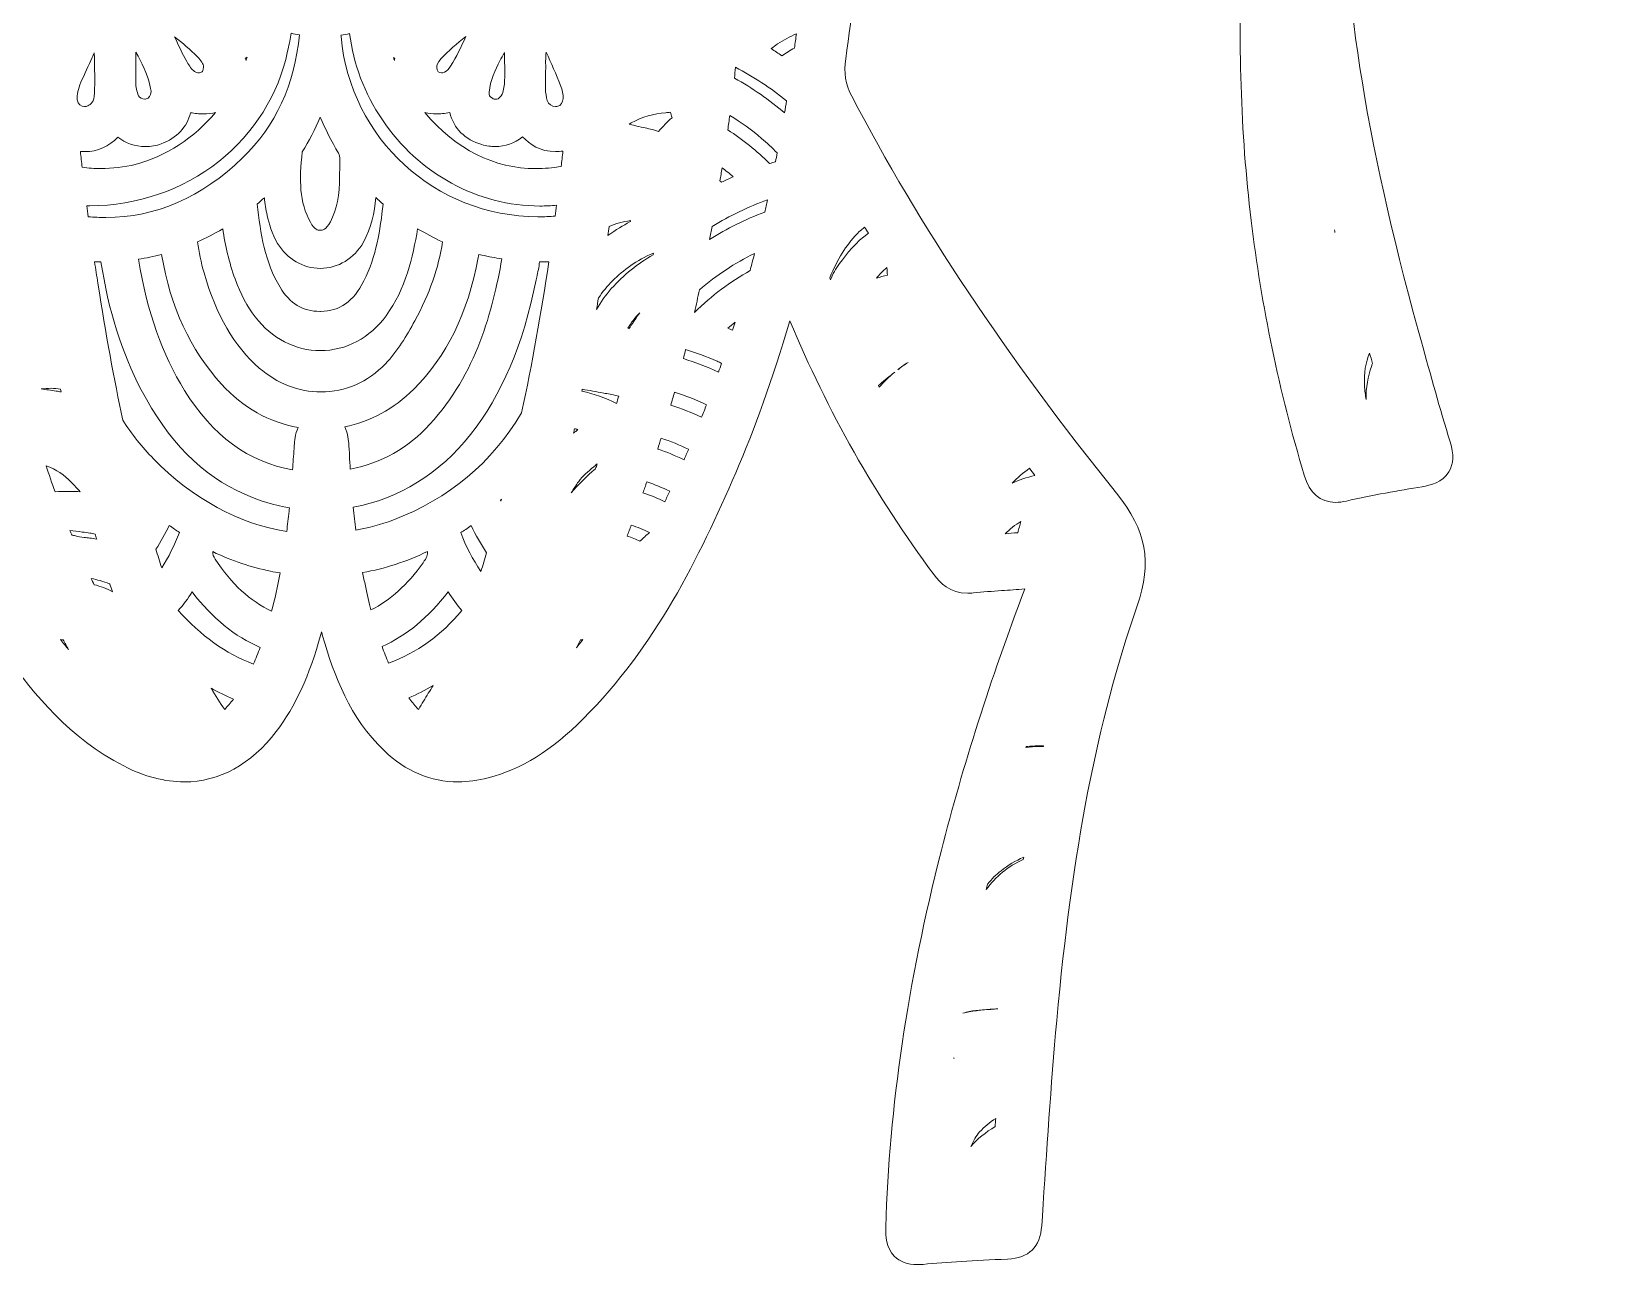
# Model space of a CAD drawing. Extents: x 39 to 1962, y -794 to -206.
# Drawn here: x 700.9 to 972.6, y -791.7 to -578.3 of the extents above; entities that cross this region are included whole.
import ezdxf

# ---------------------------------------------------------------- set-up
doc = ezdxf.new("R2010")
doc.units = 0
doc.header["$MEASUREMENT"] = 0
doc.layers.add('Layer 1', color=7, linetype='Continuous')

# ---------------------------------------------------------------- blocks, each defined once
blk = doc.blocks.new('block 5')
at = {"layer": 'Layer 1', "lineweight": 0}
for points, knots in [([(913.8, -350.93), (937.89, -334.6), (956.21, -316.15), (969.8, -294.52), (971.19, -292.3), (972.59, -288.97), (968.64, -285.61), (966.24, -283.58), (963.89, -281.37), (961.61, -279.24), (960.36, -278.07), (959.08, -276.87), (957.79, -275.69), (956.4, -274.43), (955.02, -273.3), (953.33, -273.3), (950.99, -273.3), (949.64, -275.37), (948.66, -276.88), (929.51, -306.35), (904.68, -332.32), (874.87, -354.09), (872.92, -355.51), (871.36, -357.22), (869.97, -359.47), (861.77, -372.71), (851.67, -388.09), (838.99, -401.82), (831.81, -409.61), (824.65, -416.14), (817.2, -421.7), (814.09, -415.56), (811.02, -410), (807.83, -404.75), (807.76, -404.63), (807.77, -404.43), (807.9, -403.7), (807.93, -403.58), (807.95, -403.46), (807.97, -403.34), (810.78, -386.47), (810.86, -372.58), (808.19, -359.64), (804.7, -342.72), (797.53, -331.33), (785.65, -323.85), (791.01, -311.34), (791.47, -298.92), (787.02, -286.91), (786.97, -286.76), (786.94, -286.66), (786.94, -286.6), (787, -286.51), (787.15, -286.34), (787.51, -285.99), (789.59, -284.01), (791.69, -281.99), (793.72, -280.03), (796.32, -277.53), (799, -274.95), (801.66, -272.44), (814.42, -260.41), (828.45, -248.01), (844.58, -238.76), (859.11, -230.44), (873.24, -226.39), (887.78, -226.39), (892.83, -226.39), (897.98, -226.9), (903.09, -227.91), (916.39, -230.53), (929.44, -236.16), (944.18, -245.6), (944.32, -245.69), (944.46, -245.79), (944.6, -245.88), (945.47, -246.47), (946.65, -247.28), (948.14, -247.28), (949.07, -247.28), (950.43, -246.96), (951.63, -245.44), (953.16, -243.49), (952.73, -241.74), (952.33, -240.87), (951.85, -239.82), (951.04, -239.11), (950.39, -238.53), (950.25, -238.4), (950.11, -238.28), (949.99, -238.16), (945.45, -233.83), (940.72, -229.88), (935.93, -226.42), (919.3, -214.43), (901.64, -208.35), (883.43, -208.35), (873.45, -208.35), (863.12, -210.18), (852.72, -213.79), (837.75, -218.98), (823.03, -227.3), (806.38, -239.97), (794, -249.39), (782.69, -259.74), (772.17, -269.53), (771.99, -269.7), (771.81, -269.88), (771.64, -270.05), (771.52, -270.18), (771.36, -270.34), (771.25, -270.45), (771.23, -270.44), (771.22, -270.44), (771.2, -270.43), (768.44, -269.39), (765.49, -268.86), (762.41, -268.86), (759.44, -268.86), (756.34, -269.33), (752.93, -270.3), (752.31, -270.47), (751.73, -270.56), (751.16, -270.56), (750.57, -270.56), (749.94, -270.46), (749.24, -270.27), (746.51, -269.52), (743.4, -268.67), (740.29, -268.67), (738.52, -268.67), (736.93, -268.94), (735.42, -269.48), (734.34, -269.87), (733.33, -270.07), (732.43, -270.07), (730.31, -270.07), (728.52, -268.97), (726.43, -266.39), (726.15, -266.04), (725.86, -265.77), (725.62, -265.56), (725.62, -265.56), (725.51, -265.45), (725.51, -265.45), (710.05, -251.11), (693.08, -236.3), (673.78, -225.06), (655.62, -214.49), (639.53, -209.19), (623.13, -208.38), (621.69, -208.31), (620.24, -208.28), (618.81, -208.28), (605.92, -208.28), (593.88, -211.07), (582.02, -216.82), (571.63, -221.85), (561.59, -229.07), (551.32, -238.89), (548.07, -241.99), (549.7, -244.62), (550.55, -245.6), (551.7, -246.94), (553, -247.22), (553.88, -247.22), (555.14, -247.22), (556.18, -246.69), (557.13, -246.12), (558.01, -245.58), (558.89, -245.04), (559.77, -244.5), (562.38, -242.89), (565.08, -241.23), (567.78, -239.73), (581.81, -231.98), (595.07, -227.68), (608.34, -226.62), (610.39, -226.45), (612.47, -226.37), (614.51, -226.37), (630.27, -226.37), (645.77, -231.26), (661.92, -241.33), (680.02, -252.62), (695.59, -267.66), (710.65, -282.2), (712.12, -283.62), (713.59, -285.04), (715.07, -286.46), (715.11, -286.5), (715.14, -286.53), (715.17, -286.56), (715.16, -286.59), (715.15, -286.62), (715.13, -286.66), (710.61, -298.78), (711.04, -311.29), (716.42, -323.83), (704.93, -331.05), (697.64, -342.38), (694.12, -358.45), (691.25, -371.6), (691.17, -385.69), (693.89, -401.55), (694.3, -403.93), (694.03, -405.57), (692.91, -407.4), (690.08, -412.03), (687.46, -416.85), (685.12, -421.71), (685.1, -421.75), (685.08, -421.79), (685.06, -421.82), (684.99, -421.77), (684.91, -421.71), (684.83, -421.64), (678.51, -416.7), (673.12, -412), (668.35, -407.26), (654.78, -393.79), (643.95, -378.29), (631.87, -359.16), (630.87, -357.58), (629.75, -355.93), (627.94, -354.62), (597.73, -332.77), (572.62, -306.48), (553.32, -276.5), (552.83, -275.74), (551.35, -273.44), (548.76, -273.44), (547.41, -273.44), (546.1, -274.07), (544.73, -275.36), (542.32, -277.66), (539.81, -279.96), (537.39, -282.18), (536.38, -283.1), (535.38, -284.02), (534.38, -284.94), (532.33, -286.83), (531.1, -287.97), (530.86, -289.77), (530.62, -291.56), (531.52, -292.98), (533, -295.34), (533, -295.34), (533.07, -295.45), (533.07, -295.45), (545.98, -315.97), (563.32, -333.63), (586.08, -349.43), (594.91, -355.56), (604.26, -361.35), (614.69, -367.13), (614.82, -367.2), (614.93, -367.26), (615.03, -367.32), (614.97, -367.4), (614.91, -367.48), (614.84, -367.58), (613.98, -368.73), (613.24, -369.94), (612.53, -371.1), (611.74, -372.41), (610.99, -373.65), (610.11, -374.73), (606.78, -378.81), (608.21, -382.23), (609.82, -384.75), (618.13, -397.77), (627.61, -409.29), (638.01, -418.98), (648.91, -429.16), (661.19, -437.69), (674.49, -444.32), (674.72, -444.44), (674.88, -444.53), (674.99, -444.6), (674.96, -444.72), (674.9, -444.89), (674.81, -445.12), (669.79, -458), (665.81, -471.82), (662.99, -486.21), (662.75, -487.43), (662.24, -488.34), (661.27, -489.27), (655.42, -494.91), (649.33, -500.1), (643.18, -504.7), (626.02, -517.52), (605.9, -528.45), (579.84, -539.1), (576.03, -540.65), (574.41, -543.03), (574.44, -547.04), (574.55, -563.4), (572.58, -581.06), (568.42, -601.02), (564.99, -617.51), (560.36, -633.59), (555.92, -648.65), (555.27, -650.82), (554.67, -652.88), (555.74, -654.63), (556.81, -656.38), (558.97, -656.79), (561.26, -657.22), (564.89, -657.91), (568.75, -658.63), (572.64, -659.34), (574.08, -659.6), (575.12, -659.79), (576.04, -659.79), (579.47, -659.79), (580.23, -657.28), (581.19, -654.12), (581.19, -654.12), (581.21, -654.05), (581.21, -654.05), (589.63, -626.24), (593.16, -596.71), (591.72, -566.26), (591.68, -565.39), (591.66, -564.52), (591.66, -563.63), (593.04, -564.68), (594.56, -565.2), (596.26, -565.2), (597.88, -565.2), (599.61, -564.73), (601.85, -563.68), (622.89, -553.81), (641.77, -540.65), (657.99, -524.55), (656.74, -543.64), (657.28, -560.46), (659.63, -575.81), (660.8, -583.39), (659.42, -589.76), (654.9, -597.78), (643.59, -617.8), (629.77, -637.83), (610.08, -662.7), (607.54, -665.9), (607.02, -668.85), (608.31, -672.55), (612.96, -685.8), (616.64, -700.42), (619.55, -717.25), (623.51, -740.2), (625.22, -763.08), (626.47, -784.38), (626.57, -785.93), (626.84, -790.65), (632.8, -790.83), (635.67, -790.91), (638.61, -791.11), (641.45, -791.3), (643.12, -791.41), (644.83, -791.53), (646.53, -791.62), (647.21, -791.66), (647.71, -791.67), (648.15, -791.67), (649.52, -791.67), (651.08, -791.52), (652.21, -790.35), (653.49, -789.03), (653.53, -787.25), (653.46, -784.89), (652.86, -765.2), (649.94, -744.89), (644.53, -722.81), (640.72, -707.23), (635.64, -691.09), (629.44, -674.81), (630.93, -674.97), (632.42, -675.06), (633.87, -675.15), (635.43, -675.25), (636.9, -675.34), (638.37, -675.5), (638.71, -675.54), (639.04, -675.56), (639.35, -675.56), (642.46, -675.56), (644.16, -673.71), (645.18, -672.32), (655.38, -658.35), (663.73, -643.6), (670.01, -628.42), (670.38, -629.63), (670.75, -630.86), (671.14, -632.06), (676.2, -647.82), (683.68, -668.26), (696.73, -686.59), (701.22, -692.88), (707.56, -700.71), (716.86, -705.45), (720.45, -707.28), (723.98, -708.2), (727.35, -708.2), (733.39, -708.2), (738.89, -705.19), (743.25, -699.48), (746.6, -695.08), (748.98, -689.9), (750.96, -682.68), (751.01, -682.53), (751.05, -682.38), (751.09, -682.22), (751.15, -682.45), (751.22, -682.67), (751.28, -682.9), (753.3, -689.87), (755.98, -697.1), (761.91, -702.78), (765.66, -706.37), (769.98, -708.19), (774.74, -708.19), (776.42, -708.19), (778.16, -707.96), (779.92, -707.51), (785.67, -706.03), (790.9, -702.78), (796.39, -697.28), (808.85, -684.79), (816.43, -669.44), (822.77, -654.7), (826.05, -647.09), (829.01, -638.8), (832.15, -628.43), (838.61, -644), (846.98, -658.76), (857.08, -672.36), (858.09, -673.73), (859.8, -675.55), (862.9, -675.55), (863.21, -675.55), (863.54, -675.53), (863.88, -675.5), (865.49, -675.32), (867.16, -675.21), (868.78, -675.11), (870.08, -675.02), (871.43, -674.94), (872.78, -674.81), (866.8, -690.63), (862.08, -705.43), (858.36, -720.02), (852.48, -743.13), (849.32, -764.47), (848.72, -785.24), (848.67, -786.82), (848.79, -788.81), (850.18, -790.24), (851.14, -791.23), (852.49, -791.72), (854.2, -791.72), (854.51, -791.72), (854.84, -791.71), (855.18, -791.68), (859.4, -791.3), (863.92, -791.02), (869.81, -790.77), (873.49, -790.61), (875.47, -788.67), (875.71, -785), (875.71, -785), (875.82, -783.32), (875.82, -783.32), (876.55, -772.22), (877.3, -760.74), (878.31, -749.49), (880.98, -720), (885.27, -697.86), (892.22, -677.72), (894.84, -670.15), (893.84, -664.69), (888.68, -658.27), (869.55, -634.47), (854.56, -612), (842.85, -589.56), (841.76, -587.47), (841.44, -585.53), (841.8, -583.07), (844.1, -567.17), (845.03, -550.65), (844.58, -533.94), (844.5, -530.82), (844.34, -527.67), (844.17, -524.6), (860.86, -541.22), (880.33, -554.62), (902.06, -564.43), (903.49, -565.07), (904.77, -565.39), (905.95, -565.39), (907.62, -565.39), (909.1, -564.8), (910.45, -563.59), (909.62, -579.85), (910.12, -595.81), (911.95, -611.07), (913.72, -625.8), (916.8, -640.62), (921.13, -655.13), (922.06, -658.25), (923.89, -659.83), (926.57, -659.83), (927.15, -659.83), (927.76, -659.76), (928.44, -659.6), (932.93, -658.57), (937.56, -657.79), (941.54, -657.13), (942.99, -656.89), (945.04, -656.37), (946.15, -654.56), (946.99, -653.21), (947.07, -651.51), (946.4, -649.37), (944.61, -643.65), (942.98, -637.75), (941.41, -632.04), (941.41, -632.04), (940.85, -630.01), (940.85, -630.01), (931.62, -596.61), (927.58, -570.56), (927.74, -545.57), (927.77, -541.45), (924.74, -540.14), (923.45, -539.58), (921.87, -538.9), (920.29, -538.22), (918.71, -537.55), (913.22, -535.19), (907.55, -532.76), (902.08, -530.18), (877.13, -518.42), (857.25, -505.16), (841.29, -489.64), (840.03, -488.41), (839.37, -487.26), (839.09, -485.78), (836.45, -471.95), (832.64, -458.62), (827.77, -446.19), (827.29, -444.98), (827.37, -444.62), (827.36, -444.61), (827.41, -444.54), (827.64, -444.25), (828.91, -443.61), (842.1, -436.91), (854.26, -428.32), (865.05, -418.06), (875.3, -408.33), (884.65, -396.77), (892.86, -383.72), (894.62, -380.92), (894.55, -378.39), (892.65, -375.76), (891.73, -374.49), (890.91, -373.16), (890.03, -371.75), (889.15, -370.32), (888.23, -368.84), (887.2, -367.42), (887.17, -367.37), (887.14, -367.33), (887.11, -367.28), (887.17, -367.25), (887.25, -367.2), (887.33, -367.16), (896.47, -362.1), (905.38, -356.65), (913.8, -350.93)], [0, 0, 0, 0, 1, 1, 1, 2, 2, 2, 3, 3, 3, 4, 4, 4, 5, 5, 5, 6, 6, 6, 7, 7, 7, 8, 8, 8, 9, 9, 9, 10, 10, 10, 11, 11, 11, 12, 12, 12, 13, 13, 13, 14, 14, 14, 15, 15, 15, 16, 16, 16, 17, 17, 17, 18, 18, 18, 19, 19, 19, 20, 20, 20, 21, 21, 21, 22, 22, 22, 23, 23, 23, 24, 24, 24, 25, 25, 25, 26, 26, 26, 27, 27, 27, 28, 28, 28, 29, 29, 29, 30, 30, 30, 31, 31, 31, 32, 32, 32, 33, 33, 33, 34, 34, 34, 35, 35, 35, 36, 36, 36, 37, 37, 37, 38, 38, 38, 39, 39, 39, 40, 40, 40, 41, 41, 41, 42, 42, 42, 43, 43, 43, 44, 44, 44, 45, 45, 45, 46, 46, 46, 47, 47, 47, 48, 48, 48, 49, 49, 49, 50, 50, 50, 51, 51, 51, 52, 52, 52, 53, 53, 53, 54, 54, 54, 55, 55, 55, 56, 56, 56, 57, 57, 57, 58, 58, 58, 59, 59, 59, 60, 60, 60, 61, 61, 61, 62, 62, 62, 63, 63, 63, 64, 64, 64, 65, 65, 65, 66, 66, 66, 67, 67, 67, 68, 68, 68, 69, 69, 69, 70, 70, 70, 71, 71, 71, 72, 72, 72, 73, 73, 73, 74, 74, 74, 75, 75, 75, 76, 76, 76, 77, 77, 77, 78, 78, 78, 79, 79, 79, 80, 80, 80, 81, 81, 81, 82, 82, 82, 83, 83, 83, 84, 84, 84, 85, 85, 85, 86, 86, 86, 87, 87, 87, 88, 88, 88, 89, 89, 89, 90, 90, 90, 91, 91, 91, 92, 92, 92, 93, 93, 93, 94, 94, 94, 95, 95, 95, 96, 96, 96, 97, 97, 97, 98, 98, 98, 99, 99, 99, 100, 100, 100, 101, 101, 101, 102, 102, 102, 103, 103, 103, 104, 104, 104, 105, 105, 105, 106, 106, 106, 107, 107, 107, 108, 108, 108, 109, 109, 109, 110, 110, 110, 111, 111, 111, 112, 112, 112, 113, 113, 113, 114, 114, 114, 115, 115, 115, 116, 116, 116, 117, 117, 117, 118, 118, 118, 119, 119, 119, 120, 120, 120, 121, 121, 121, 122, 122, 122, 123, 123, 123, 124, 124, 124, 125, 125, 125, 126, 126, 126, 127, 127, 127, 128, 128, 128, 129, 129, 129, 130, 130, 130, 131, 131, 131, 132, 132, 132, 133, 133, 133, 134, 134, 134, 135, 135, 135, 136, 136, 136, 137, 137, 137, 138, 138, 138, 139, 139, 139, 140, 140, 140, 141, 141, 141, 142, 142, 142, 143, 143, 143, 144, 144, 144, 145, 145, 145, 146, 146, 146, 147, 147, 147, 148, 148, 148, 149, 149, 149, 150, 150, 150, 151, 151, 151, 152, 152, 152, 153, 153, 153, 154, 154, 154, 155, 155, 155, 156, 156, 156, 157, 157, 157, 158, 158, 158, 159, 159, 159, 160, 160, 160, 161, 161, 161, 162, 162, 162, 163, 163, 163, 164, 164, 164, 165, 165, 165, 166, 166, 166, 167, 167, 167, 168, 168, 168, 169, 169, 169, 170, 170, 170, 171, 171, 171, 172, 172, 172, 173, 173, 173, 174, 174, 174, 175, 175, 175, 176, 176, 176, 177, 177, 177, 178, 178, 178, 179, 179, 179, 180, 180, 180, 181, 181, 181, 182, 182, 182, 183, 183, 183, 184, 184, 184, 185, 185, 185, 186, 186, 186, 187, 187, 187, 188, 188, 188, 189, 189, 189, 190, 190, 190, 191, 191, 191, 192, 192, 192, 193, 193, 193, 194, 194, 194, 194]), ([(710.74, -608.51), (710.74, -608.51), (710.99, -608.51), (710.99, -608.51), (719.15, -608.51), (727.07, -605.79), (733.3, -600.86), (739.42, -596.01), (743.66, -589.23), (745.23, -581.79), (745.23, -581.79), (745.32, -581.38), (745.32, -581.38), (745.51, -580.5), (745.7, -579.6), (745.82, -578.66), (746.29, -578.77), (746.77, -578.87), (747.27, -578.92), (746.45, -587.54), (743.15, -594.7), (737.44, -600.22), (730.36, -607.07), (722.39, -610.54), (713.76, -610.54), (712.77, -610.54), (711.75, -610.5), (710.73, -610.41), (710.65, -609.77), (710.57, -609.14), (710.48, -608.5), (710.57, -608.5), (710.65, -608.51), (710.74, -608.51)], [0, 0, 0, 0, 1, 1, 1, 2, 2, 2, 3, 3, 3, 4, 4, 4, 5, 5, 5, 6, 6, 6, 7, 7, 7, 8, 8, 8, 9, 9, 9, 10, 10, 10, 11, 11, 11, 11]), ([(730.7, -584.55), (730.61, -585.08), (730.54, -585.27), (730.47, -585.34), (730.22, -585.46), (730, -585.52), (729.81, -585.52), (729.67, -585.52), (729.45, -585.5), (729.12, -585.26), (728.65, -584.93), (728.24, -584.41), (727.78, -583.57), (727.02, -582.17), (726.33, -580.73), (725.67, -579.26), (727.06, -580.37), (728.38, -581.49), (729.61, -582.72), (730.29, -583.4), (730.61, -583.93), (730.7, -584.55)], [0, 0, 0, 0, 1, 1, 1, 2, 2, 2, 3, 3, 3, 4, 4, 4, 5, 5, 5, 6, 6, 6, 7, 7, 7, 7]), ([(791.53, -610.31), (790.58, -610.39), (789.63, -610.42), (788.69, -610.42), (788.69, -610.42), (788.51, -610.42), (788.51, -610.42), (770.72, -610.33), (756.09, -596.93), (754.47, -579.24), (754.47, -579.16), (754.46, -579.08), (754.46, -578.99), (754.95, -578.93), (755.45, -578.84), (755.95, -578.72), (756.61, -584.01), (758.51, -589.02), (761.62, -593.64), (767.92, -602.98), (778.11, -608.56), (788.89, -608.56), (789.85, -608.56), (790.81, -608.51), (791.77, -608.42), (791.69, -609.05), (791.61, -609.68), (791.53, -610.31)], [0, 0, 0, 0, 1, 1, 1, 2, 2, 2, 3, 3, 3, 4, 4, 4, 5, 5, 5, 6, 6, 6, 7, 7, 7, 8, 8, 8, 9, 9, 9, 9]), ([(771.79, -583.06), (773.09, -581.69), (774.53, -580.46), (776.05, -579.25), (775.26, -581.03), (774.43, -582.73), (773.44, -584.34), (773.12, -584.86), (772.77, -585.21), (772.36, -585.4), (772.18, -585.48), (772, -585.52), (771.84, -585.52), (771.46, -585.52), (771.02, -585.28), (771.02, -584.57), (771.02, -584.56), (771.02, -584.54), (771.02, -584.53), (771.02, -584.23), (771.1, -583.79), (771.79, -583.06)], [0, 0, 0, 0, 1, 1, 1, 2, 2, 2, 3, 3, 3, 4, 4, 4, 5, 5, 5, 6, 6, 6, 7, 7, 7, 7]), ([(832.93, -581.22), (832.18, -581.63), (831.44, -582.07), (830.74, -582.56), (830.14, -582.14), (829.53, -581.72), (828.9, -581.31), (829.27, -581.03), (829.64, -580.76), (830.01, -580.52), (831.05, -579.86), (832.13, -579.26), (833.26, -578.74), (833.15, -579.57), (833.05, -580.39), (832.93, -581.22)], [0, 0, 0, 0, 1, 1, 1, 2, 2, 2, 3, 3, 3, 4, 4, 4, 5, 5, 5, 5]), ([(709.46, -587.15), (710.1, -585.72), (710.77, -584.26), (711.41, -582.85), (711.53, -582.59), (711.65, -582.34), (711.76, -582.08), (711.79, -582.46), (711.81, -582.82), (711.83, -583.16), (711.83, -583.86), (711.83, -584.52), (711.84, -585.16), (711.85, -586.57), (711.86, -587.79), (711.81, -589.02), (711.76, -590.58), (711.19, -590.97), (710.66, -591.22), (710.46, -591.31), (710.26, -591.36), (710.06, -591.36), (709.52, -591.36), (708.92, -590.99), (708.84, -590.18), (708.75, -589.26), (708.95, -588.3), (709.46, -587.15)], [0, 0, 0, 0, 1, 1, 1, 2, 2, 2, 3, 3, 3, 4, 4, 4, 5, 5, 5, 6, 6, 6, 7, 7, 7, 8, 8, 8, 9, 9, 9, 9]), ([(718.95, -581.92), (720.01, -583.8), (720.93, -585.66), (721.41, -587.67), (721.49, -588.02), (721.56, -588.41), (721.6, -588.7), (721.6, -588.73), (721.61, -588.75), (721.61, -588.77), (721.57, -589.45), (721.25, -589.94), (720.78, -590.03), (720.69, -590.05), (720.59, -590.06), (720.5, -590.06), (720.04, -590.06), (719.61, -589.82), (719.45, -589.48), (719.13, -588.75), (718.96, -587.96), (718.95, -587.12), (718.94, -585.39), (718.94, -583.64), (718.95, -581.92)], [0, 0, 0, 0, 1, 1, 1, 2, 2, 2, 3, 3, 3, 4, 4, 4, 5, 5, 5, 6, 6, 6, 7, 7, 7, 8, 8, 8, 8]), ([(737.91, -582.97), (738.02, -582.92), (738.12, -582.88), (738.23, -582.83), (738.16, -583.02), (738.1, -583.21), (738.03, -583.4), (737.99, -583.26), (737.95, -583.11), (737.91, -582.97)], [0, 0, 0, 0, 1, 1, 1, 2, 2, 2, 3, 3, 3, 3]), ([(763.8, -582.98), (763.77, -583.11), (763.73, -583.23), (763.7, -583.36), (763.65, -583.19), (763.59, -583.03), (763.54, -582.87), (763.63, -582.91), (763.71, -582.94), (763.8, -582.98)], [0, 0, 0, 0, 1, 1, 1, 2, 2, 2, 3, 3, 3, 3]), ([(780.1, -588.83), (780.28, -586.82), (781.14, -584.98), (781.96, -583.44), (782.21, -582.96), (782.47, -582.49), (782.74, -582.02), (782.74, -582.02), (782.74, -582.49), (782.74, -582.51), (782.75, -582.9), (782.76, -583.3), (782.78, -583.7), (782.83, -585.45), (782.88, -587.1), (782.54, -588.63), (782.35, -589.49), (781.81, -590.09), (781.23, -590.09), (781.06, -590.09), (780.87, -590.03), (780.68, -589.91), (780.18, -589.62), (780.06, -589.37), (780.1, -588.83)], [0, 0, 0, 0, 1, 1, 1, 2, 2, 2, 3, 3, 3, 4, 4, 4, 5, 5, 5, 6, 6, 6, 7, 7, 7, 8, 8, 8, 8]), ([(791.83, -591.34), (791.75, -591.35), (791.68, -591.36), (791.6, -591.36), (790.94, -591.36), (790.33, -590.92), (790.15, -590.32), (789.77, -589.05), (789.81, -587.62), (789.85, -586.1), (789.88, -585.26), (789.9, -584.39), (789.86, -583.5), (789.89, -582.97), (789.92, -582.44), (789.96, -581.92), (789.96, -581.92), (789.96, -581.91), (789.96, -581.91), (790.85, -583.83), (791.71, -585.76), (792.46, -587.71), (792.78, -588.53), (792.92, -589.26), (792.89, -589.94), (792.87, -590.54), (792.57, -591.23), (791.83, -591.34)], [0, 0, 0, 0, 1, 1, 1, 2, 2, 2, 3, 3, 3, 4, 4, 4, 5, 5, 5, 6, 6, 6, 7, 7, 7, 8, 8, 8, 9, 9, 9, 9]), ([(831.21, -592.45), (829.92, -591.36), (828.53, -590.3), (827.03, -589.23), (825.62, -588.23), (824.11, -587.3), (822.53, -586.44), (822.6, -585.82), (822.67, -585.19), (822.74, -584.55), (825.87, -586.19), (828.82, -588.14), (831.56, -590.38), (831.45, -591.07), (831.33, -591.76), (831.21, -592.45)], [0, 0, 0, 0, 1, 1, 1, 2, 2, 2, 3, 3, 3, 4, 4, 4, 5, 5, 5, 5]), ([(710.1, -599.15), (712.35, -599.15), (714.34, -598.26), (715.83, -596.62), (717.16, -597.69), (718.84, -598.28), (720.61, -598.28), (721.55, -598.28), (722.48, -598.12), (723.37, -597.79), (726.05, -596.8), (727.83, -594.89), (728.43, -592.41), (728.82, -592.48), (729.2, -592.53), (729.55, -592.57), (729.92, -592.61), (730.3, -592.63), (730.66, -592.63), (731.4, -592.63), (732.11, -592.54), (732.77, -592.38), (729.09, -596.72), (724.2, -600.02), (718.86, -601.35), (716.93, -601.83), (714.93, -602.07), (712.94, -602.08), (711.85, -602.08), (710.76, -602), (709.68, -601.86), (709.58, -600.95), (709.47, -600.04), (709.37, -599.12), (709.62, -599.14), (709.86, -599.15), (710.1, -599.15)], [0, 0, 0, 0, 1, 1, 1, 2, 2, 2, 3, 3, 3, 4, 4, 4, 5, 5, 5, 6, 6, 6, 7, 7, 7, 8, 8, 8, 9, 9, 9, 10, 10, 10, 11, 11, 11, 12, 12, 12, 12]), ([(754.25, -602.07), (754.24, -602.47), (754.22, -602.88), (754.22, -603.3), (754.24, -606.68), (753.75, -609.14), (752.63, -611.28), (751.87, -612.73), (751.26, -612.74), (750.89, -612.75), (750.89, -612.75), (750.84, -612.75), (750.84, -612.75), (750.49, -612.75), (749.91, -612.75), (749.17, -611.38), (747.27, -607.88), (747.2, -604.1), (747.76, -599.21), (748.95, -597.3), (749.98, -595.3), (750.88, -593.18), (751.76, -595.25), (752.81, -597.33), (754.03, -599.43), (754.32, -599.95), (754.29, -601.03), (754.25, -602.07)], [0, 0, 0, 0, 1, 1, 1, 2, 2, 2, 3, 3, 3, 4, 4, 4, 5, 5, 5, 6, 6, 6, 7, 7, 7, 8, 8, 8, 9, 9, 9, 9]), ([(792.57, -601.72), (791.08, -601.96), (789.63, -602.08), (788.22, -602.08), (780.93, -602.08), (774.46, -598.82), (768.97, -592.39), (769.62, -592.54), (770.3, -592.62), (771.01, -592.62), (771.34, -592.62), (771.68, -592.61), (772.02, -592.57), (772.45, -592.53), (772.87, -592.46), (773.27, -592.37), (773.98, -595.14), (775.9, -597.08), (778.85, -597.93), (779.63, -598.16), (780.41, -598.27), (781.16, -598.27), (782.89, -598.27), (784.44, -597.71), (785.87, -596.57), (787.11, -597.9), (788.95, -599.15), (791.59, -599.15), (792, -599.15), (792.43, -599.11), (792.86, -599.05), (792.76, -599.94), (792.67, -600.83), (792.57, -601.72)], [0, 0, 0, 0, 1, 1, 1, 2, 2, 2, 3, 3, 3, 4, 4, 4, 5, 5, 5, 6, 6, 6, 7, 7, 7, 8, 8, 8, 9, 9, 9, 10, 10, 10, 11, 11, 11, 11]), ([(806.79, -594.98), (806.26, -594.88), (805.75, -594.78), (805.31, -594.64), (804.98, -594.54), (804.65, -594.46), (804.33, -594.39), (804.45, -594.32), (804.57, -594.25), (804.7, -594.18), (806.56, -593.14), (808.56, -592.55), (810.65, -592.41), (810.91, -592.4), (811.2, -592.38), (811.5, -592.34), (811.57, -592.64), (811.64, -592.96), (811.75, -593.27), (810.95, -594.02), (810.14, -594.79), (809.39, -595.66), (808.47, -595.31), (807.57, -595.14), (806.79, -594.98)], [0, 0, 0, 0, 1, 1, 1, 2, 2, 2, 3, 3, 3, 4, 4, 4, 5, 5, 5, 6, 6, 6, 7, 7, 7, 8, 8, 8, 8]), ([(829.65, -600.9), (829.3, -601), (828.96, -601.1), (828.62, -601.21), (826.41, -599.01), (823.99, -597.06), (821.39, -595.39), (821.5, -594.56), (821.62, -593.72), (821.73, -592.87), (823.69, -594.07), (825.53, -595.4), (827.23, -596.86), (828.14, -597.63), (829.05, -598.48), (829.95, -599.37), (829.85, -599.88), (829.75, -600.39), (829.65, -600.9)], [0, 0, 0, 0, 1, 1, 1, 2, 2, 2, 3, 3, 3, 4, 4, 4, 5, 5, 5, 6, 6, 6, 6]), ([(820.04, -604.22), (820.17, -603.46), (820.29, -602.7), (820.41, -601.93), (821.06, -602.43), (821.7, -602.96), (822.31, -603.51), (821.64, -603.79), (820.98, -604.1), (820.32, -604.44), (820.23, -604.36), (820.14, -604.29), (820.04, -604.22)], [0, 0, 0, 0, 1, 1, 1, 2, 2, 2, 3, 3, 3, 4, 4, 4, 4]), ([(741.21, -607.12), (741.31, -608.14), (741.46, -609.16), (741.69, -610.19), (741.99, -611.55), (742.47, -613.33), (743.5, -615.03), (745.14, -617.73), (747.9, -619.35), (750.88, -619.35), (750.88, -619.35), (750.88, -619.35), (750.88, -619.35), (753.96, -619.35), (756.76, -617.64), (758.36, -614.79), (759.75, -612.31), (760.25, -609.67), (760.48, -607.08), (760.89, -607.47), (761.31, -607.85), (761.74, -608.23), (761.27, -612.66), (760.58, -617.3), (758.43, -621.5), (756.58, -625.12), (754.27, -626.75), (750.93, -626.79), (750.93, -626.79), (750.82, -626.79), (750.82, -626.79), (747.84, -626.79), (745.64, -625.46), (743.92, -622.61), (741.31, -618.3), (740.53, -613.35), (739.98, -608.22), (740.4, -607.86), (740.81, -607.49), (741.21, -607.12)], [0, 0, 0, 0, 1, 1, 1, 2, 2, 2, 3, 3, 3, 4, 4, 4, 5, 5, 5, 6, 6, 6, 7, 7, 7, 8, 8, 8, 9, 9, 9, 10, 10, 10, 11, 11, 11, 12, 12, 12, 13, 13, 13, 13]), ([(827.78, -609.62), (824.41, -610.88), (821.22, -612.46), (818.25, -614.35), (818.39, -613.6), (818.54, -612.85), (818.67, -612.1), (821.76, -610.22), (824.97, -608.68), (828.25, -607.51), (828.1, -608.21), (827.94, -608.92), (827.78, -609.62)], [0, 0, 0, 0, 1, 1, 1, 2, 2, 2, 3, 3, 3, 4, 4, 4, 4]), ([(804.53, -611.06), (804.53, -611.11), (804.53, -611.17), (804.54, -611.23), (804.49, -611.26), (804.43, -611.29), (804.37, -611.32), (803.36, -611.89), (802.02, -612.67), (800.65, -613.66), (800.72, -613.14), (800.79, -612.63), (800.86, -612.11), (802, -611.59), (803.26, -611.29), (804.53, -611.06)], [0, 0, 0, 0, 1, 1, 1, 2, 2, 2, 3, 3, 3, 4, 4, 4, 5, 5, 5, 5]), ([(750.99, -640.73), (747.17, -640.73), (743.39, -639.26), (740.33, -636.59), (735.94, -632.76), (732.91, -627.53), (730.77, -620.13), (730.25, -618.33), (729.87, -616.52), (729.64, -614.76), (731.08, -614.12), (732.51, -613.39), (733.99, -612.51), (734.46, -615.38), (735.09, -618.31), (736.14, -621.17), (737.12, -623.84), (738.23, -625.93), (739.62, -627.76), (742.45, -631.46), (746.56, -633.58), (750.91, -633.58), (750.91, -633.58), (750.91, -633.58), (750.91, -633.58), (755.35, -633.58), (759.49, -631.38), (762.27, -627.54), (765.68, -622.85), (766.91, -617.39), (767.72, -612.5), (769.11, -613.32), (770.54, -614.07), (772.03, -614.76), (771.36, -619.24), (769.79, -623.71), (767.24, -628.42), (765.84, -630.99), (764.26, -633.67), (762.14, -635.88), (759.13, -639.01), (755.17, -640.73), (750.99, -640.73)], [0, 0, 0, 0, 1, 1, 1, 2, 2, 2, 3, 3, 3, 4, 4, 4, 5, 5, 5, 6, 6, 6, 7, 7, 7, 8, 8, 8, 9, 9, 9, 10, 10, 10, 11, 11, 11, 12, 12, 12, 13, 13, 13, 14, 14, 14, 14]), ([(843.7, -613.42), (843.93, -613.18), (844.21, -612.93), (844.52, -612.67), (844.7, -612.52), (844.88, -612.36), (845.07, -612.19), (845.29, -612.56), (845.51, -612.92), (845.73, -613.28), (843.55, -614.78), (842, -616.77), (840.72, -618.52), (840.07, -619.42), (839.54, -620.37), (839.17, -621.33), (839.12, -621.21), (839.08, -621.09), (839.03, -620.96), (840.38, -617.77), (841.88, -615.36), (843.7, -613.42)], [0, 0, 0, 0, 1, 1, 1, 2, 2, 2, 3, 3, 3, 4, 4, 4, 5, 5, 5, 6, 6, 6, 7, 7, 7, 7]), ([(926.39, -612.65), (926.41, -612.81), (926.43, -612.97), (926.45, -613.12), (926.41, -612.96), (926.4, -612.8), (926.39, -612.65)], [0, 0, 0, 0, 1, 1, 1, 2, 2, 2, 2]), ([(801.24, -622.85), (800.21, -624), (799.42, -625.24), (798.68, -626.46), (798.79, -625.79), (798.9, -625.13), (799.01, -624.47), (800.43, -622.35), (802.26, -620.51), (804.6, -618.86), (805.78, -618.03), (807.06, -617.33), (808.52, -616.73), (808.5, -616.83), (808.48, -616.93), (808.46, -617.03), (805.81, -618.49), (803.39, -620.44), (801.24, -622.85)], [0, 0, 0, 0, 1, 1, 1, 2, 2, 2, 3, 3, 3, 4, 4, 4, 5, 5, 5, 6, 6, 6, 6]), ([(745.49, -661.35), (745.35, -662.58), (745.21, -663.75), (745.07, -664.86), (736.9, -663.62), (728.8, -659.22), (722.03, -652.31), (720.05, -650.28), (718.26, -648.03), (716.7, -645.61), (715.2, -638.54), (713.79, -630.79), (712.39, -621.92), (712.2, -620.69), (712.01, -619.46), (711.83, -618.23), (712.19, -618.22), (712.56, -618.21), (712.93, -618.2), (714.22, -626.59), (716.5, -633.84), (719.9, -640.36), (724.53, -649.25), (730.39, -655.17), (737.83, -658.44), (740.32, -659.54), (742.91, -660.32), (745.55, -660.77), (745.53, -660.96), (745.51, -661.16), (745.49, -661.35)], [0, 0, 0, 0, 1, 1, 1, 2, 2, 2, 3, 3, 3, 4, 4, 4, 5, 5, 5, 6, 6, 6, 7, 7, 7, 8, 8, 8, 9, 9, 9, 10, 10, 10, 10]), ([(746.39, -649.97), (746.38, -650.16), (746.37, -650.34), (746.36, -650.52), (746.25, -651.75), (746.16, -653), (746.07, -654.22), (738.52, -652.91), (732.24, -648.29), (727.39, -640.47), (723.54, -634.26), (720.99, -627.02), (719.4, -617.75), (720.73, -617.58), (722.07, -617.3), (723.42, -616.92), (724.97, -626.08), (728.38, -633.44), (733.8, -639.39), (737.48, -643.43), (742.09, -646.01), (747.05, -646.88), (746.51, -648.04), (746.43, -649.33), (746.39, -649.97)], [0, 0, 0, 0, 1, 1, 1, 2, 2, 2, 3, 3, 3, 4, 4, 4, 5, 5, 5, 6, 6, 6, 7, 7, 7, 8, 8, 8, 8]), ([(755.93, -651.74), (755.92, -651.65), (755.93, -651.57), (755.92, -651.48), (755.92, -651.24), (755.92, -650.94), (755.88, -650.59), (755.85, -650.39), (755.84, -650.14), (755.82, -649.87), (755.78, -649.23), (755.69, -647.94), (755.11, -646.78), (759.5, -645.89), (763.63, -643.65), (767.04, -640.26), (772.74, -634.58), (776.4, -627.13), (778.22, -617.46), (778.22, -617.46), (778.3, -617.06), (778.32, -616.94), (778.45, -616.97), (778.81, -617.05), (778.81, -617.05), (779.99, -617.31), (781.18, -617.52), (782.29, -617.7), (780.75, -626.64), (777.85, -637.62), (769.85, -646.31), (766.02, -650.48), (761.49, -653.03), (756.06, -654.07), (756.01, -653.3), (755.97, -652.52), (755.93, -651.74)], [0, 0, 0, 0, 1, 1, 1, 2, 2, 2, 3, 3, 3, 4, 4, 4, 5, 5, 5, 6, 6, 6, 7, 7, 7, 8, 8, 8, 9, 9, 9, 10, 10, 10, 11, 11, 11, 12, 12, 12, 12]), ([(785.71, -644.35), (780.62, -652.96), (773.14, -659.2), (763.46, -662.89), (761.37, -663.69), (759.28, -664.25), (757.03, -664.63), (756.86, -663.34), (756.71, -662.03), (756.58, -660.68), (764.46, -659.22), (771.59, -654.82), (776.86, -648.12), (782.31, -641.17), (785.93, -632.66), (788.25, -621.33), (788.25, -621.33), (788.35, -620.87), (788.35, -620.87), (788.53, -620.01), (788.71, -619.13), (788.82, -618.21), (789.17, -618.22), (789.5, -618.22), (789.82, -618.22), (790.03, -618.22), (790.23, -618.22), (790.43, -618.22), (789.11, -627.11), (787.53, -635.84), (785.71, -644.35)], [0, 0, 0, 0, 1, 1, 1, 2, 2, 2, 3, 3, 3, 4, 4, 4, 5, 5, 5, 6, 6, 6, 7, 7, 7, 8, 8, 8, 9, 9, 9, 10, 10, 10, 10]), ([(825.24, -619.74), (821.84, -621.62), (818.62, -624.04), (815.63, -626.96), (815.93, -625.65), (816.22, -624.35), (816.49, -623.06), (819.43, -620.52), (822.63, -618.41), (826.03, -616.76), (825.77, -617.76), (825.51, -618.76), (825.24, -619.74)], [0, 0, 0, 0, 1, 1, 1, 2, 2, 2, 3, 3, 3, 4, 4, 4, 4]), ([(848.92, -619.22), (848.95, -619.65), (848.98, -620.09), (849.02, -620.54), (848.36, -620.68), (847.72, -620.85), (847.11, -621.05), (847.63, -620.4), (848.23, -619.8), (848.92, -619.22)], [0, 0, 0, 0, 1, 1, 1, 2, 2, 2, 3, 3, 3, 3]), ([(806.16, -627.02), (805.56, -627.84), (805.03, -628.68), (804.5, -629.5), (804.44, -629.59), (804.38, -629.69), (804.32, -629.79), (804.24, -629.76), (804.16, -629.72), (804.08, -629.69), (804.69, -628.71), (805.4, -627.82), (806.16, -627.02)], [0, 0, 0, 0, 1, 1, 1, 2, 2, 2, 3, 3, 3, 4, 4, 4, 4]), ([(822.21, -630.05), (821.94, -629.94), (821.67, -629.82), (821.4, -629.71), (821.81, -629.35), (822.23, -629), (822.65, -628.66), (822.5, -629.12), (822.36, -629.59), (822.21, -630.05)], [0, 0, 0, 0, 1, 1, 1, 2, 2, 2, 3, 3, 3, 3]), ([(819.79, -637.3), (817.82, -636.38), (815.78, -635.6), (813.71, -634.96), (813.84, -634.44), (813.97, -633.92), (814.1, -633.39), (815.93, -633.95), (817.73, -634.62), (819.55, -635.42), (819.8, -635.53), (820.06, -635.64), (820.32, -635.76), (820.14, -636.28), (819.96, -636.79), (819.79, -637.3)], [0, 0, 0, 0, 1, 1, 1, 2, 2, 2, 3, 3, 3, 4, 4, 4, 5, 5, 5, 5]), ([(851.3, -636.49), (851.7, -636.16), (852.14, -635.87), (852.6, -635.62), (851.98, -636.02), (851.38, -636.44), (850.8, -636.89), (850.97, -636.76), (851.13, -636.62), (851.3, -636.49)], [0, 0, 0, 0, 1, 1, 1, 2, 2, 2, 3, 3, 3, 3]), ([(932.77, -636.3), (932.23, -638.09), (931.73, -639.97), (931.86, -642.03), (931.71, -641.27), (931.61, -640.48), (931.57, -639.67), (931.46, -637.47), (931.75, -635.61), (932.45, -634), (932.61, -634.6), (932.78, -635.19), (932.94, -635.78), (932.88, -635.95), (932.82, -636.13), (932.77, -636.3)], [0, 0, 0, 0, 1, 1, 1, 2, 2, 2, 3, 3, 3, 4, 4, 4, 5, 5, 5, 5]), ([(850.28, -637.31), (849.31, -638.1), (848.42, -638.97), (847.59, -639.9), (847.55, -639.81), (847.5, -639.72), (847.45, -639.63), (848.24, -638.93), (849.08, -638.26), (849.97, -637.56), (850.07, -637.47), (850.18, -637.39), (850.28, -637.31)], [0, 0, 0, 0, 1, 1, 1, 2, 2, 2, 3, 3, 3, 4, 4, 4, 4]), ([(704.31, -640.09), (704.87, -640.12), (705.41, -640.18), (705.94, -640.24), (705.97, -640.4), (706, -640.56), (706.03, -640.72), (705.76, -640.67), (705.48, -640.62), (705.19, -640.58), (704.31, -640.44), (703.43, -640.32), (702.56, -640.21), (703.14, -640.14), (703.73, -640.1), (704.31, -640.09)], [0, 0, 0, 0, 1, 1, 1, 2, 2, 2, 3, 3, 3, 4, 4, 4, 5, 5, 5, 5]), ([(802.14, -642.75), (800.24, -641.68), (798.23, -641.09), (796.15, -640.59), (796.17, -640.48), (796.19, -640.37), (796.22, -640.26), (797.43, -640.46), (798.65, -640.68), (799.92, -640.92), (799.92, -640.92), (800.2, -640.97), (800.2, -640.97), (800.96, -641.11), (801.73, -641.27), (802.52, -641.45), (802.39, -641.88), (802.27, -642.31), (802.14, -642.75)], [0, 0, 0, 0, 1, 1, 1, 2, 2, 2, 3, 3, 3, 4, 4, 4, 5, 5, 5, 6, 6, 6, 6]), ([(816.87, -645.12), (815.14, -644.31), (813.36, -643.61), (811.53, -643.03), (811.75, -642.27), (811.96, -641.51), (812.17, -640.77), (814.06, -641.36), (815.91, -642.09), (817.71, -642.94), (817.43, -643.67), (817.15, -644.4), (816.87, -645.12)], [0, 0, 0, 0, 1, 1, 1, 2, 2, 2, 3, 3, 3, 4, 4, 4, 4]), ([(795.45, -647.23), (795.2, -647.44), (794.96, -647.66), (794.7, -647.88), (794.76, -647.62), (794.81, -647.35), (794.87, -647.09), (795.07, -647.13), (795.26, -647.18), (795.45, -647.23)], [0, 0, 0, 0, 1, 1, 1, 2, 2, 2, 3, 3, 3, 3]), ([(813.82, -652.48), (812.33, -651.74), (810.81, -651.12), (809.26, -650.61), (809.46, -649.97), (809.66, -649.35), (809.85, -648.73), (811.47, -649.26), (813.07, -649.9), (814.61, -650.65), (814.34, -651.26), (814.08, -651.87), (813.82, -652.48)], [0, 0, 0, 0, 1, 1, 1, 2, 2, 2, 3, 3, 3, 4, 4, 4, 4]), ([(704.99, -657.99), (704.46, -656.53), (703.94, -655.03), (703.43, -653.49), (705.22, -654.16), (706.62, -655.08), (707.78, -656.33), (708.05, -656.62), (708.32, -656.91), (708.59, -657.19), (708.85, -657.46), (709.1, -657.73), (709.35, -657.99), (708.76, -657.95), (708.15, -657.94), (707.5, -657.94), (706.65, -657.94), (705.81, -657.96), (704.99, -657.99)], [0, 0, 0, 0, 1, 1, 1, 2, 2, 2, 3, 3, 3, 4, 4, 4, 5, 5, 5, 6, 6, 6, 6]), ([(798.5, -654.03), (796.95, -655.32), (795.55, -656.71), (794.29, -658.2), (794.68, -657.53), (795.12, -656.86), (795.59, -656.2), (796.22, -655.31), (797.18, -654.52), (798.19, -653.68), (798.39, -653.52), (798.59, -653.35), (798.8, -653.17), (798.7, -653.46), (798.6, -653.74), (798.5, -654.03)], [0, 0, 0, 0, 1, 1, 1, 2, 2, 2, 3, 3, 3, 4, 4, 4, 5, 5, 5, 5]), ([(873.58, -653.94), (873.89, -654.35), (874.19, -654.75), (874.5, -655.16), (873.08, -655.53), (871.78, -655.98), (870.57, -656.53), (871.49, -655.6), (872.49, -654.74), (873.58, -653.94)], [0, 0, 0, 0, 1, 1, 1, 2, 2, 2, 3, 3, 3, 3]), ([(810.49, -659.73), (809.28, -659.13), (808.02, -658.62), (806.72, -658.21), (806.94, -657.58), (807.16, -656.94), (807.38, -656.3), (808.74, -656.74), (810.07, -657.28), (811.35, -657.92), (811.07, -658.53), (810.78, -659.13), (810.49, -659.73)], [0, 0, 0, 0, 1, 1, 1, 2, 2, 2, 3, 3, 3, 4, 4, 4, 4]), ([(782.12, -659.6), (782.1, -659.54), (782.07, -659.49), (782.04, -659.43), (782.1, -659.38), (782.15, -659.32), (782.21, -659.27), (782.18, -659.38), (782.15, -659.49), (782.12, -659.6)], [0, 0, 0, 0, 1, 1, 1, 2, 2, 2, 3, 3, 3, 3]), ([(710.04, -665.89), (709.48, -665.83), (708.95, -665.77), (708.52, -665.64), (708.3, -665.57), (708.09, -665.54), (707.89, -665.51), (707.78, -665.25), (707.67, -664.98), (707.56, -664.71), (708.25, -664.77), (708.96, -664.87), (709.69, -664.97), (710.13, -665.03), (710.58, -665.09), (711.03, -665.15), (711.33, -665.18), (711.63, -665.24), (711.94, -665.31), (712.02, -665.61), (712.11, -665.91), (712.19, -666.2), (711.77, -666.13), (711.36, -666.06), (710.99, -666.01), (710.67, -665.96), (710.35, -665.92), (710.04, -665.89)], [0, 0, 0, 0, 1, 1, 1, 2, 2, 2, 3, 3, 3, 4, 4, 4, 5, 5, 5, 6, 6, 6, 7, 7, 7, 8, 8, 8, 9, 9, 9, 9]), ([(722.43, -667.95), (723.28, -666.64), (724.06, -665.25), (724.76, -663.82), (725.34, -664.25), (725.93, -664.66), (726.52, -665.04), (725.65, -667.27), (724.62, -669.32), (723.44, -671.18), (723.1, -670.11), (722.76, -669.03), (722.43, -667.95)], [0, 0, 0, 0, 1, 1, 1, 2, 2, 2, 3, 3, 3, 4, 4, 4, 4]), ([(778.68, -671.78), (777.25, -669.73), (776.08, -667.48), (775.18, -665.06), (775.77, -664.72), (776.37, -664.32), (776.97, -663.84), (777.77, -665.49), (778.67, -667.06), (779.67, -668.54), (779.34, -669.66), (779.01, -670.73), (778.68, -671.78)], [0, 0, 0, 0, 1, 1, 1, 2, 2, 2, 3, 3, 3, 4, 4, 4, 4]), ([(807.81, -665.1), (807.32, -665.51), (806.75, -666), (806.2, -666.56), (805.5, -666.2), (804.76, -665.91), (803.97, -665.67), (804.21, -665.05), (804.45, -664.42), (804.69, -663.79), (805.77, -664.12), (806.82, -664.54), (807.84, -665.05), (807.83, -665.07), (807.82, -665.08), (807.81, -665.1)], [0, 0, 0, 0, 1, 1, 1, 2, 2, 2, 3, 3, 3, 4, 4, 4, 5, 5, 5, 5]), ([(872.11, -663.13), (872.02, -663.45), (871.93, -663.77), (871.85, -664.09), (871.76, -664.42), (871.66, -664.75), (871.57, -665.1), (870.81, -665.13), (870.07, -665.22), (869.37, -665.3), (869.36, -665.3), (869.36, -665.3), (869.36, -665.3), (870.2, -664.46), (871.12, -663.74), (872.11, -663.13)], [0, 0, 0, 0, 1, 1, 1, 2, 2, 2, 3, 3, 3, 4, 4, 4, 5, 5, 5, 5]), ([(742.46, -678.65), (738.75, -676.92), (735.53, -673.95), (732.67, -669.65), (732.4, -669.25), (732.27, -668.81), (732.26, -668.36), (735.64, -669.97), (738.93, -671.08), (742.29, -671.75), (742.83, -671.86), (743.38, -671.96), (743.94, -672.05), (743.51, -674.39), (743.02, -676.58), (742.46, -678.65)], [0, 0, 0, 0, 1, 1, 1, 2, 2, 2, 3, 3, 3, 4, 4, 4, 5, 5, 5, 5]), ([(758.68, -674.27), (758.52, -673.53), (758.36, -672.77), (758.21, -671.99), (762.05, -671.31), (765.82, -670.08), (769.45, -668.32), (769.51, -668.87), (769.29, -669.42), (768.67, -670.29), (765.95, -674.09), (762.98, -676.78), (759.65, -678.44), (759.34, -677.21), (759.02, -675.85), (758.68, -674.27)], [0, 0, 0, 0, 1, 1, 1, 2, 2, 2, 3, 3, 3, 4, 4, 4, 5, 5, 5, 5]), ([(711.74, -674.08), (711.57, -673.71), (711.39, -673.35), (711.21, -672.98), (712.29, -673.21), (713.35, -673.51), (714.37, -673.91), (714.41, -673.93), (714.45, -673.95), (714.49, -673.97), (714.64, -674.42), (714.78, -674.87), (714.92, -675.31), (713.91, -674.76), (712.85, -674.35), (711.74, -674.08)], [0, 0, 0, 0, 1, 1, 1, 2, 2, 2, 3, 3, 3, 4, 4, 4, 5, 5, 5, 5]), ([(739.34, -687.75), (739.33, -687.77), (739.32, -687.79), (739.32, -687.81), (734.54, -686), (730.18, -682.89), (726.31, -678.54), (727.22, -677.54), (728, -676.45), (728.71, -675.34), (732.22, -679.89), (736.1, -683.05), (740.47, -684.93), (740.11, -685.9), (739.73, -686.85), (739.34, -687.75)], [0, 0, 0, 0, 1, 1, 1, 2, 2, 2, 3, 3, 3, 4, 4, 4, 5, 5, 5, 5]), ([(762.71, -687.64), (762.31, -686.73), (761.92, -685.78), (761.56, -684.78), (765.8, -682.89), (769.58, -679.76), (773, -675.33), (773.75, -676.47), (774.52, -677.54), (775.37, -678.55), (771.85, -682.81), (767.6, -685.86), (762.71, -687.64)], [0, 0, 0, 0, 1, 1, 1, 2, 2, 2, 3, 3, 3, 4, 4, 4, 4]), ([(705.94, -683.59), (706.09, -683.59), (706.24, -683.6), (706.38, -683.6), (706.69, -684.17), (707, -684.73), (707.31, -685.29), (706.85, -684.73), (706.4, -684.16), (705.94, -683.59)], [0, 0, 0, 0, 1, 1, 1, 2, 2, 2, 3, 3, 3, 3]), ([(795.19, -684.99), (795.44, -684.54), (795.68, -684.07), (795.93, -683.61), (796.06, -683.6), (796.18, -683.6), (796.31, -683.59), (795.94, -684.07), (795.56, -684.53), (795.19, -684.99)], [0, 0, 0, 0, 1, 1, 1, 2, 2, 2, 3, 3, 3, 3]), ([(734.34, -695.66), (733.51, -694.51), (732.73, -693.3), (731.98, -692), (733.22, -692.69), (734.51, -693.31), (735.84, -693.86), (735.37, -694.49), (734.87, -695.09), (734.34, -695.66)], [0, 0, 0, 0, 1, 1, 1, 2, 2, 2, 3, 3, 3, 3]), ([(769.57, -692.87), (769.02, -693.75), (768.45, -694.65), (767.93, -695.6), (767.91, -695.63), (767.89, -695.66), (767.87, -695.69), (767.79, -695.61), (767.7, -695.51), (767.59, -695.39), (767.11, -694.83), (766.65, -694.26), (766.2, -693.66), (767.65, -693.04), (769.05, -692.33), (770.4, -691.54), (770.13, -691.98), (769.86, -692.42), (769.57, -692.87)], [0, 0, 0, 0, 1, 1, 1, 2, 2, 2, 3, 3, 3, 4, 4, 4, 5, 5, 5, 6, 6, 6, 6]), ([(876.03, -701.97), (876.02, -702.01), (876, -702.05), (875.99, -702.1), (875.75, -702.08), (875.51, -702.07), (875.26, -702.07), (874.51, -702.07), (873.76, -702.13), (872.98, -702.24), (872.99, -702.19), (873.01, -702.15), (873.02, -702.1), (873.85, -702.01), (874.69, -701.96), (875.54, -701.96), (875.7, -701.96), (875.87, -701.96), (876.03, -701.97)], [0, 0, 0, 0, 1, 1, 1, 2, 2, 2, 3, 3, 3, 4, 4, 4, 5, 5, 5, 6, 6, 6, 6]), ([(872.53, -721.63), (869.85, -722.85), (867.74, -724.56), (866.11, -726.84), (866.19, -726.51), (866.27, -726.19), (866.35, -725.87), (867.05, -725), (867.82, -724.25), (868.67, -723.57), (869.88, -722.61), (871.18, -721.84), (872.59, -721.25), (872.57, -721.38), (872.55, -721.5), (872.53, -721.63)], [0, 0, 0, 0, 1, 1, 1, 2, 2, 2, 3, 3, 3, 4, 4, 4, 5, 5, 5, 5]), ([(864.29, -747.76), (864.67, -747.73), (865.06, -747.7), (865.45, -747.66), (866.38, -747.57), (867.27, -747.49), (868.12, -747.48), (866.51, -747.58), (864.84, -747.68), (863.15, -748.01), (862.8, -748.08), (862.45, -748.15), (862.09, -748.23), (862.84, -747.98), (863.56, -747.82), (864.29, -747.76)], [0, 0, 0, 0, 1, 1, 1, 2, 2, 2, 3, 3, 3, 4, 4, 4, 5, 5, 5, 5]), ([(860.47, -756), (860.51, -755.99), (860.54, -755.97), (860.58, -755.95), (860.54, -755.98), (860.51, -756), (860.47, -756.03), (860.47, -756.02), (860.47, -756.01), (860.47, -756)], [0, 0, 0, 0, 1, 1, 1, 2, 2, 2, 3, 3, 3, 3]), ([(863.45, -771.26), (863.88, -770.33), (864.35, -769.47), (864.97, -768.77), (865.76, -767.87), (866.67, -767.11), (867.76, -766.45), (867.72, -766.91), (867.69, -767.36), (867.66, -767.82), (866.01, -768.83), (864.61, -769.97), (863.45, -771.26)], [0, 0, 0, 0, 1, 1, 1, 2, 2, 2, 3, 3, 3, 4, 4, 4, 4])]:
    blk.add_open_spline(points, degree=3, knots=knots, dxfattribs=at)
blk = doc.blocks.new('block 4')
at = {"layer": 'Layer 1'}
blk.add_blockref('block 5', (0, 0), dxfattribs=at)
blk = doc.blocks.new('block 2')
at = {"layer": 'Layer 1'}
blk.add_blockref('block 4', (0, 0), dxfattribs=at)

msp = doc.modelspace()

# ---------------------------------------------------------------- block references
at = {"layer": 'Layer 1'}
msp.add_blockref('block 2', (0, 0), dxfattribs=at)

doc.saveas('drawing.dxf')
